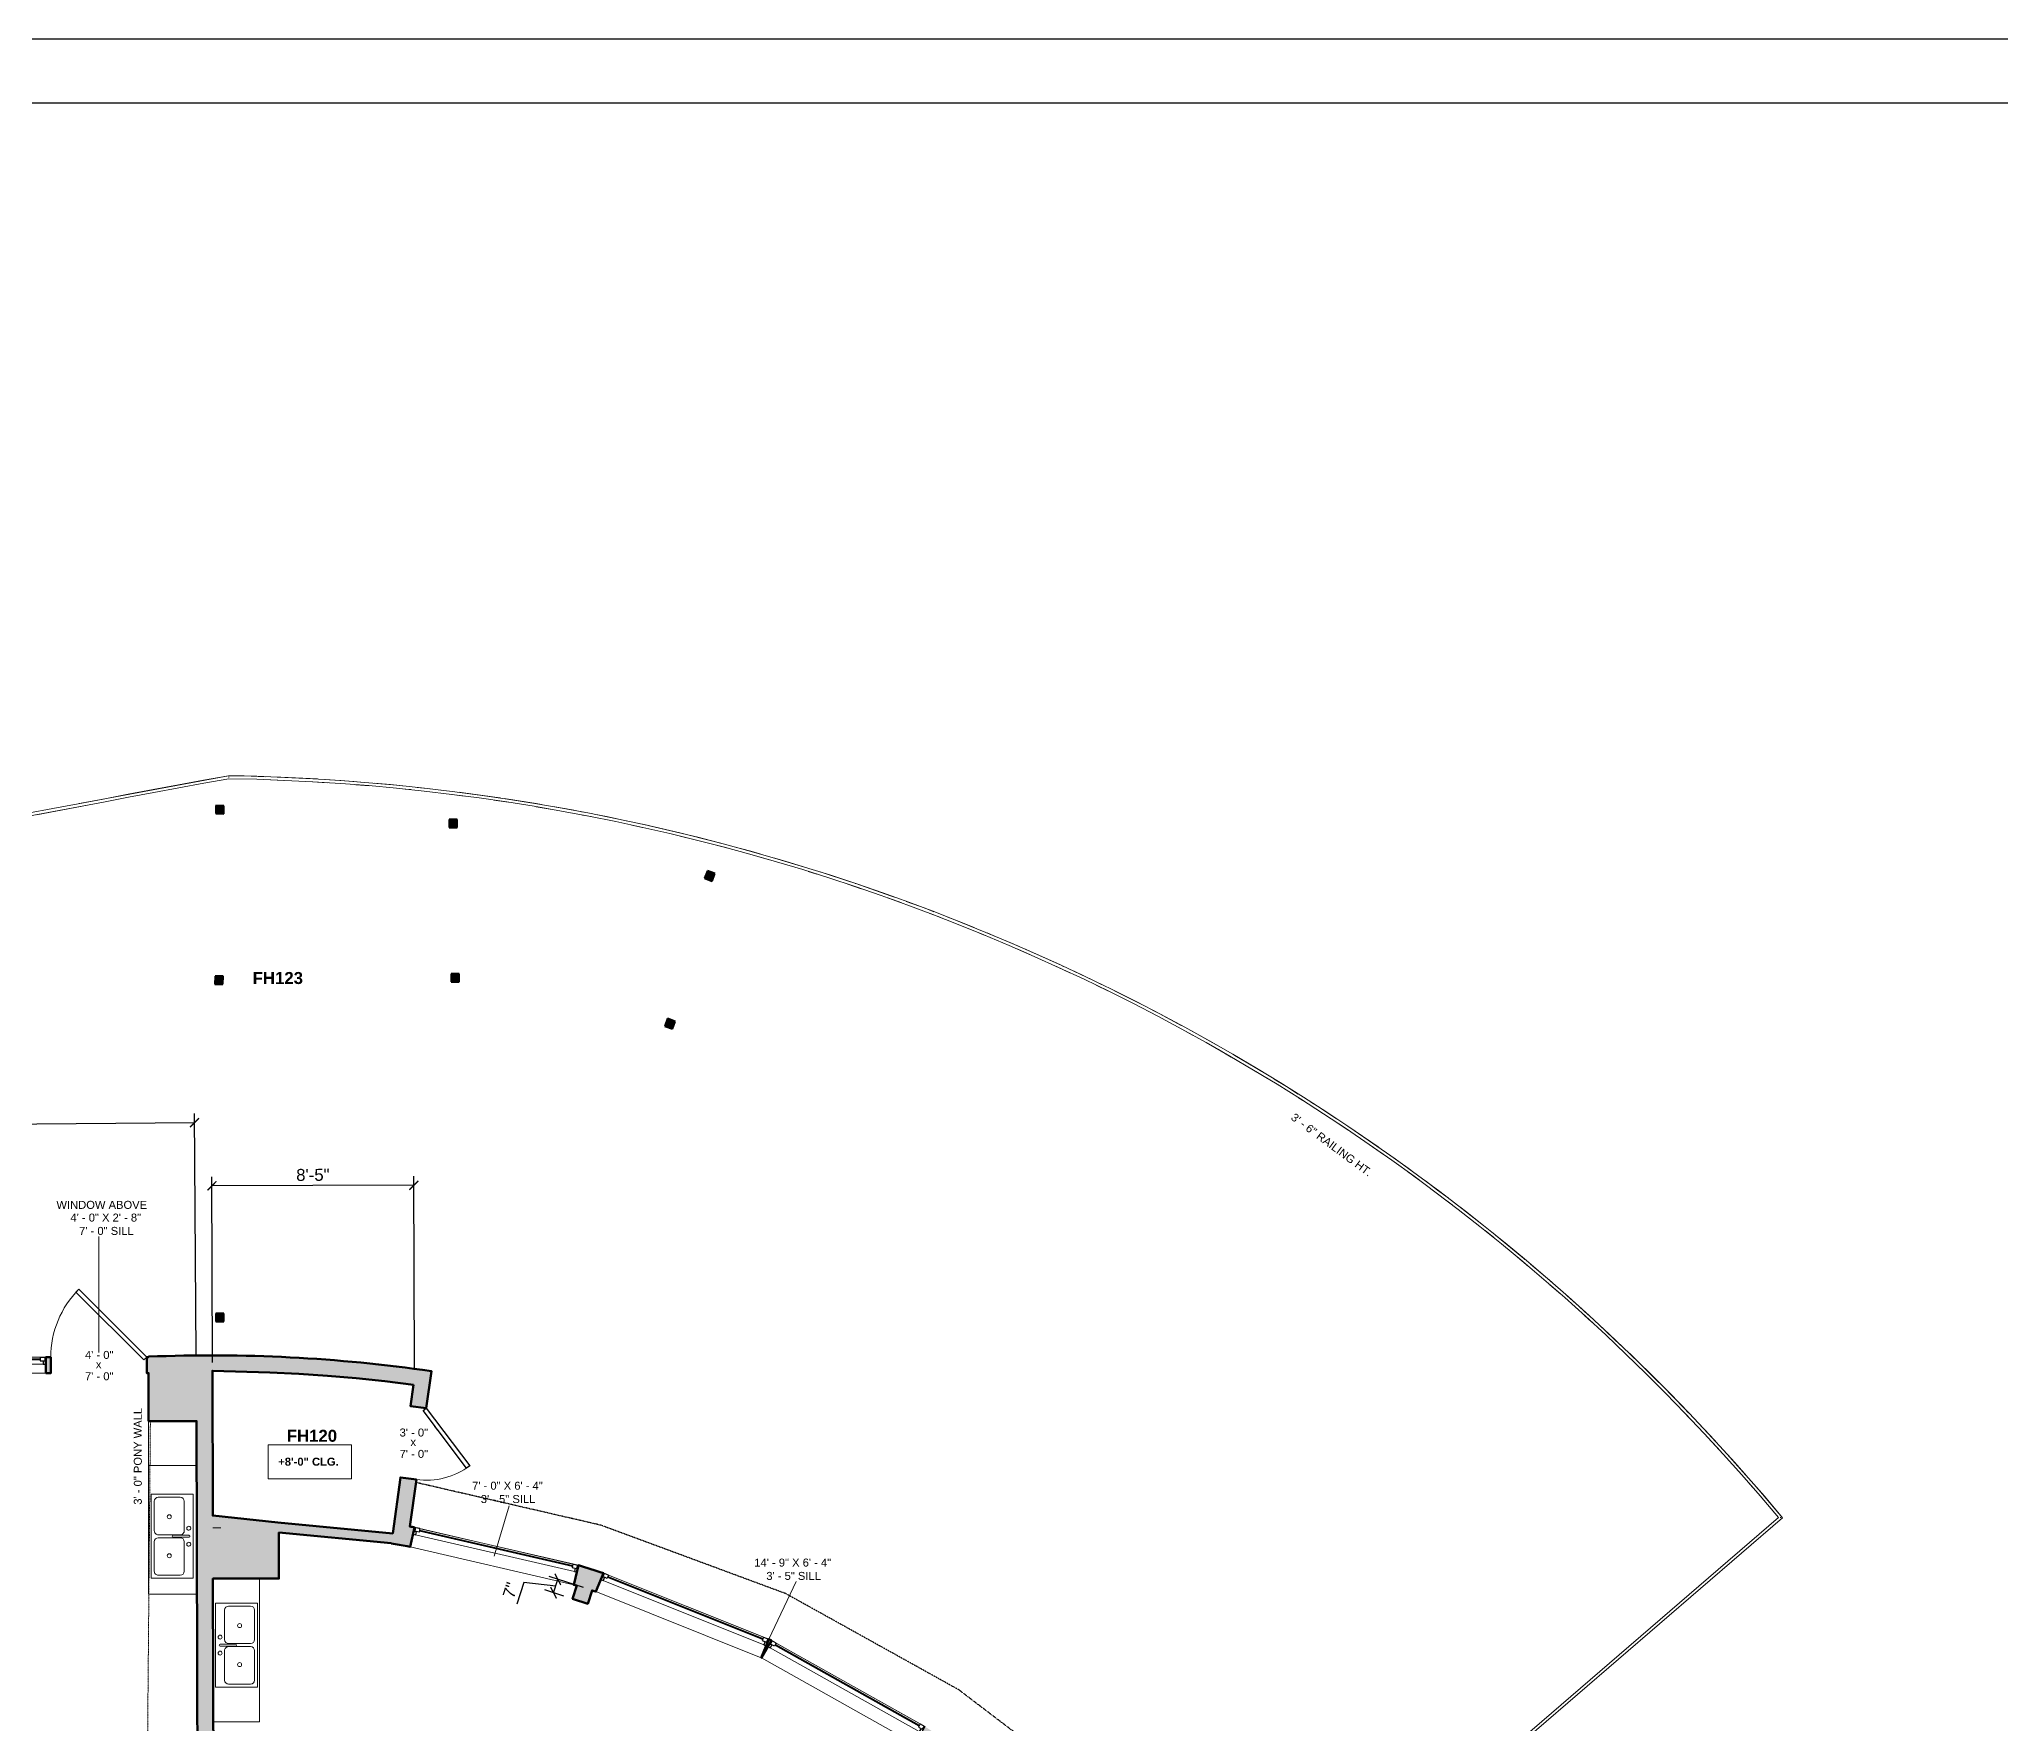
# Model space of a CAD drawing. Header units: inches. Extents: x -2078 to 106214, y -964 to 6385.
# Drawn here: x 80421 to 81402, y 4390 to 5233 of the extents above; entities that cross this region are included whole.
import ezdxf

# ---------------------------------------------------------------- set-up
doc = ezdxf.new("R2010")
doc.units = ezdxf.units.IN
doc.header["$MEASUREMENT"] = 0
doc.linetypes.add('HIDDEN2', pattern=[0.1875, 0.125, -0.0625])
for name, color, linetype, lineweight in [('A-ANNO', 2, 'Continuous', 5), ('A-ANNO-DIMS', 1, 'Continuous', 9), ('A-COLS', 3, 'Continuous', 9), ('A-DETAIL-3', 40, 'Continuous', 15), ('A-DOOR', 1, 'Continuous', 18), ('A-FIXT', 150, 'Continuous', 9), ('A-GLAZ', 2, 'Continuous', 30), ('A-HIDDEN', 2, 'HIDDEN2', 18), ('A-RAILING', 4, 'Continuous', 9), ('A-WALL', 3, 'Continuous', 40), ('A-WINDOWS', 2, 'Continuous', 18)]:
    doc.layers.add(name, color=color, linetype=linetype, lineweight=lineweight)
doc.layers.add('A-HATCH', color=9, linetype='Continuous')
doc.layers.add('A-TB', color=7, linetype='Continuous')
doc.styles.add('Arial_1', font='arial.ttf', dxfattribs={"height": 0.0625})
doc.styles.add('Arial_2', font='arial.ttf', dxfattribs={"height": 3})
doc.styles.add('Arial_B', font='arialbd.ttf', dxfattribs={"height": 4.5})
doc.styles.add('Arial_B_1', font='arialbd.ttf', dxfattribs={"height": 3})
doc.styles.add('JC', font='arial.ttf', dxfattribs={"height": 0.125})
doc.dimstyles.new('JC-DIMS', dxfattribs={"dimtxt": 0.125, "dimasz": 0.09375, "dimexe": 0.09375, "dimexo": 0.09375, "dimgap": 0.046875, "dimtad": 1, "dimdec": 1, "dimzin": 0, "dimdsep": 46, "dimlunit": 4, "dimtxsty": 'JC', "dimblk": 'ARCHTICK', "dimcen": 0.09, "dimclrd": 1, "dimclre": 1, "dimclrt": 256, "dimadec": 0, "dimazin": 0, "dimtfac": 1, "dimtdec": 1, "dimtofl": 0, "dimtmove": 1, "dimatfit": 3, "dimfxl": 1, "dimtolj": 1, "dimtzin": 0, "dimarcsym": 0})

# ---------------------------------------------------------------- blocks, each defined once
blk = doc.blocks.new('JC_SINGLE DOOR-NO TRIM - SINGLE DOOR-1591859-1ST FLOOR EXISTING MAIN FLOOR PLAN _FELDMAN HALL_')
at = {"layer": 'A-DOOR', "lineweight": 30}
for p, q in [((-9.94, 37.94), (-11.36, 36.53)), ((-11.36, 36.53), (22.59, 2.59)), ((24, 4), (-9.94, 37.94)), ((22.59, 2.59), (24, 4))]:
    blk.add_line(p, q, dxfattribs=at)
at = {"layer": 'A-DOOR', "lineweight": 9}
blk.add_arc((24, 4), 48, 135, 180, dxfattribs=at)
blk = doc.blocks.new('JC_FIXED WINDOW - MUNTIN - FIXED WINDOW-1507111-1ST FLOOR EXISTING MAIN FLOOR PLAN _FELDMAN HALL_')
at = {"layer": 'A-GLAZ'}
for p, q in [((-101, 4), (-101, -4)), ((-98.25, 4), (-101, 4)), ((-101, 0.5), (-99.75, 0.5)), ((-100.5, 4), (-100.5, 2.25)), ((-100.5, 2.25), (-99.75, 2.25)), ((-98.25, 2.25), (-99.75, 2.25)), ((-99.75, 2.25), (-99.75, 0.5)), ((-98.25, 4), (-98.25, 2.25)), ((98.25, 4), (101, 4)), ((98.25, 4), (98.25, 2.25)), ((98.25, 2.25), (100.5, 2.25)), ((99.75, 2.25), (99.75, 0.5)), ((99.75, 0.5), (101, 0.5)), ((100.5, 4), (100.5, 2.25)), ((101, 4), (101, -4))]:
    blk.add_line(p, q, dxfattribs=at)
at = {"layer": 'A-GLAZ', "lineweight": 9}
for p, q in [((99.75, 0.5), (-99.75, 0.5)), ((98.25, 4), (-98.25, 4))]:
    blk.add_line(p, q, dxfattribs=at)
at = {"layer": 'A-GLAZ', "lineweight": 40}
blk.add_line((-98.25, 3.125), (98.25, 3.125), dxfattribs=at)
at = {"layer": 'A-WINDOWS'}
for p, q in [((101, 4), (-101, 4)), ((-101, -4), (101, -4))]:
    blk.add_line(p, q, dxfattribs=at)
blk = doc.blocks.new('JC_SINGLE DOOR-NO TRIM - SINGLE DOOR-1508627-1ST FLOOR EXISTING MAIN FLOOR PLAN _FELDMAN HALL_')
at = {"layer": 'A-DOOR', "lineweight": 30}
for p, q in [((-8.87, -28.04), (16.59, -2.59)), ((18, -4), (-7.46, -29.46)), ((16.59, -2.59), (18, -4)), ((-7.46, -29.46), (-8.87, -28.04))]:
    blk.add_line(p, q, dxfattribs=at)
at = {"layer": 'A-DOOR', "lineweight": 9}
blk.add_arc((18, -4), 36, 180, 225, dxfattribs=at)
blk = doc.blocks.new('JC_FIXED WINDOW - MUNTIN - FIXED WINDOW-1508692-1ST FLOOR EXISTING MAIN FLOOR PLAN _FELDMAN HALL_')
at = {"layer": 'A-GLAZ'}
for p, q in [((-42, 5), (-42, -5)), ((-39.25, 5), (-42, 5)), ((-42, 1.5), (-40.75, 1.5)), ((-41.5, 5), (-41.5, 3.25)), ((-41.5, 3.25), (-40.75, 3.25)), ((-39.25, 3.25), (-40.75, 3.25)), ((-40.75, 3.25), (-40.75, 1.5)), ((-39.25, 5), (-39.25, 3.25)), ((39.25, 5), (42, 5)), ((39.25, 5), (39.25, 3.25)), ((39.25, 3.25), (41.5, 3.25)), ((40.75, 3.25), (40.75, 1.5)), ((40.75, 1.5), (42, 1.5)), ((41.5, 5), (41.5, 3.25)), ((42, 5), (42, -5))]:
    blk.add_line(p, q, dxfattribs=at)
at = {"layer": 'A-GLAZ', "lineweight": 9}
for p, q in [((40.75, 1.5), (-40.75, 1.5)), ((39.25, 5), (-39.25, 5))]:
    blk.add_line(p, q, dxfattribs=at)
at = {"layer": 'A-GLAZ', "lineweight": 40}
blk.add_line((-39.25, 4.125), (39.25, 4.125), dxfattribs=at)
at = {"layer": 'A-WINDOWS'}
for p, q in [((42, 5), (-42, 5)), ((-42, -5), (42, -5))]:
    blk.add_line(p, q, dxfattribs=at)
blk = doc.blocks.new('JC_FIXED WINDOW - MUNTIN - FIXED WINDOW-1509629-1ST FLOOR EXISTING MAIN FLOOR PLAN _FELDMAN HALL_')
at = {"layer": 'A-GLAZ'}
for p, q in [((-44.5, 5), (-44.5, -5)), ((-41.75, 5), (-44.5, 5)), ((-44.5, 1.5), (-43.25, 1.5)), ((-44, 5), (-44, 3.25)), ((-44, 3.25), (-43.25, 3.25)), ((-41.75, 3.25), (-43.25, 3.25)), ((-43.25, 3.25), (-43.25, 1.5)), ((-41.75, 5), (-41.75, 3.25)), ((41.75, 5), (44.5, 5)), ((41.75, 5), (41.75, 3.25)), ((41.75, 3.25), (44, 3.25)), ((43.25, 3.25), (43.25, 1.5)), ((43.25, 1.5), (44.5, 1.5)), ((44, 5), (44, 3.25)), ((44.5, 5), (44.5, -5))]:
    blk.add_line(p, q, dxfattribs=at)
at = {"layer": 'A-GLAZ', "lineweight": 9}
for p, q in [((43.25, 1.5), (-43.25, 1.5)), ((41.75, 5), (-41.75, 5))]:
    blk.add_line(p, q, dxfattribs=at)
at = {"layer": 'A-GLAZ', "lineweight": 40}
blk.add_line((-41.75, 4.125), (41.75, 4.125), dxfattribs=at)
at = {"layer": 'A-WINDOWS'}
for p, q in [((44.5, 5), (-44.5, 5)), ((-44.5, -5), (44.5, -5))]:
    blk.add_line(p, q, dxfattribs=at)
blk = doc.blocks.new('JC_FIXED WINDOW - MUNTIN - FIXED WINDOW-1509754-1ST FLOOR EXISTING MAIN FLOOR PLAN _FELDMAN HALL_')
at = {"layer": 'A-GLAZ'}
for p, q in [((-44, 5), (-44, -5)), ((-41.25, 5), (-44, 5)), ((-44, 1.5), (-42.75, 1.5)), ((-43.5, 5), (-43.5, 3.25)), ((-43.5, 3.25), (-42.75, 3.25)), ((-41.25, 3.25), (-42.75, 3.25)), ((-42.75, 3.25), (-42.75, 1.5)), ((-41.25, 5), (-41.25, 3.25)), ((41.25, 5), (44, 5)), ((41.25, 5), (41.25, 3.25)), ((41.25, 3.25), (43.5, 3.25)), ((42.75, 3.25), (42.75, 1.5)), ((42.75, 1.5), (44, 1.5)), ((43.5, 5), (43.5, 3.25)), ((44, 5), (44, -5))]:
    blk.add_line(p, q, dxfattribs=at)
at = {"layer": 'A-GLAZ', "lineweight": 9}
for p, q in [((42.75, 1.5), (-42.75, 1.5)), ((41.25, 5), (-41.25, 5))]:
    blk.add_line(p, q, dxfattribs=at)
at = {"layer": 'A-GLAZ', "lineweight": 40}
blk.add_line((-41.25, 4.125), (41.25, 4.125), dxfattribs=at)
at = {"layer": 'A-WINDOWS'}
for p, q in [((44, 5), (-44, 5)), ((-44, -5), (44, -5))]:
    blk.add_line(p, q, dxfattribs=at)
blk = doc.blocks.new('JC_DOUBLE SINK - DOUBLE SINK-1366867-1ST FLOOR EXISTING MAIN FLOOR PLAN _FELDMAN HALL_')
at = {"layer": 'A-FIXT'}
for p, q in [((21.62, 10.59), (-20.38, 10.59)), ((-20.38, 10.59), (-20.38, -10.41)), ((21.62, -10.41), (21.62, 10.59)), ((-18.88, 4.09), (-18.88, -6.91)), ((-2.13, 6.09), (-16.88, 6.09)), ((-0.13, 4.09), (-0.13, -6.91)), ((0.12, 8.34), (0.12, 0.59)), ((1.12, 8.34), (1.12, 0.59)), ((1.37, 4.09), (1.37, -6.91)), ((18.12, 6.09), (3.37, 6.09)), ((20.12, -6.91), (20.12, 4.09)), ((-16.88, -8.91), (-2.13, -8.91)), ((3.37, -8.91), (18.12, -8.91)), ((-20.38, -10.41), (21.62, -10.41))]:
    blk.add_line(p, q, dxfattribs=at)
for centre, radius, start, end in [((-16.88, 4.09), 2, 90, 180), ((-3.38, 8.34), 1, 360, 180), ((-3.38, 8.34), 1, 180, 360), ((-2.13, 4.09), 2, 360, 90), ((0.62, 8.34), 0.5, 360, 180), ((0.62, 0.59), 0.5, 180, 360), ((3.37, 4.09), 2, 90, 180), ((4.62, 8.34), 1, 360, 180), ((4.62, 8.34), 1, 180, 0), ((18.12, 4.09), 2, 0, 90), ((-16.88, -6.91), 2, 180, 270), ((-9.13, -1.41), 1, 0, 180), ((-9.13, -1.41), 1, 180, 360), ((-2.13, -6.91), 2, 270, 0), ((3.37, -6.91), 2, 180, 270), ((10.37, -1.41), 1, 0, 180), ((10.37, -1.41), 1, 180, 360), ((18.12, -6.91), 2, 270, 0)]:
    blk.add_arc(centre, radius, start, end, dxfattribs=at)
blk = doc.blocks.new('Top Rail Type - Top Rail_Internal_-1580801-1ST FLOOR EXISTING MAIN FLOOR PLAN _FELDMAN HALL_')
at = {"layer": 'A-RAILING'}
for p, q in [((-2.14, 588.32), (4.4, 588.04)), ((18.86, 587.33), (26.23, 586.89)), ((40.44, 585.88), (47.27, 585.34)), ((65.2, 583.67), (68.01, 583.4)), ((88.65, 581.01), (94.7, 580.21)), ((-119.13, 570.82), (-90.19, 576.32)), ((109.42, 578.18), (116.69, 577.09)), ((130.61, 574.86), (137.59, 573.68)), ((153.8, 570.71), (158.11, 569.91)), ((-194.8, 556.19), (-166.15, 561.77)), ((178.45, 565.72), (183.79, 564.52)), ((198.84, 561.08), (205.89, 559.37)), ((219.52, 555.93), (226.52, 554.1)), ((241.5, 549.97), (246.67, 548.52)), ((-269.78, 541.29), (-243.15, 546.61)), ((266.56, 542.56), (270.89, 541.18)), ((286.42, 536.15), (293.15, 533.87)), ((-344.37, 526.07), (-333.06, 528.38)), ((306.45, 529.24), (313.36, 526.76)), ((327.35, 521.55), (332.98, 519.41)), ((-440.6, 505.79), (-418.8, 510.46)), ((352.28, 511.72), (355.13, 510.52)), ((371.47, 503.6), (377.77, 500.81)), ((-520.91, 488.38), (-493.36, 494.42)), ((390.73, 494.98), (397.44, 491.88)), ((410.55, 485.63), (416.39, 482.8)), ((-597.13, 471.44), (-568.27, 477.91)), ((453.32, 463.66), (459.09, 460.48)), ((-671.63, 454.47), (-644.03, 460.8)), ((471.69, 453.42), (478.1, 449.73)), ((-746.44, 437.03), (-721.27, 442.92)), ((490.38, 442.48), (496.23, 438.97)), ((511.76, 429.34), (513.93, 427.99)), ((531.34, 416.66), (536.46, 413.21)), ((548.68, 404.86), (554.71, 400.64)), ((566.18, 392.43), (571.89, 388.29)), ((585.2, 378.31), (588.57, 375.77)), ((604.92, 362.95), (609.24, 359.44)), ((621.11, 349.71), (626.67, 345.02)), ((637.33, 335.88), (642.77, 331.13)), ((654.42, 320.69), (658.32, 317.16)), ((-828.28, 298.81), (-828.18, 298.8)), ((673.47, 302.96), (676.84, 299.69)), ((688.4, 288.36), (693.42, 283.31)), ((703.26, 273.24), (708.33, 267.95)), ((718.57, 257), (722.62, 252.63)), ((736.47, 237.15), (738.64, 234.62)), ((476.24, -18.78), (476.3, -18.85))]:
    blk.add_line(p, q, dxfattribs=at)
at = {"layer": 'A-RAILING', "flags": 128}
for points in [[(-23.06, 590.39), (-91.35, 577.66), (-97.72, 576.44)], [(-4.79, 589.89), (-15.34, 590.23), (-23.06, 590.39)], [(21.93, 588.68), (21.3, 588.73), (2.99, 589.64), (1.13, 589.7)], [(42.78, 587.21), (39.59, 587.49), (25.35, 588.45)], [(63.88, 585.3), (57.86, 585.92), (49.69, 586.62)], [(85.85, 582.84), (76.1, 584.03), (71.2, 584.54)], [(112.75, 579.24), (112.46, 579.28), (94.3, 581.82), (92.1, 582.08)], [(133.36, 575.93), (130.57, 576.42), (114.65, 578.94)], [(-123.4, 571.53), (-159.59, 564.61), (-173.52, 561.88)], [(154.15, 572.17), (148.63, 573.24), (140, 574.76)], [(175.6, 567.84), (166.63, 569.75), (161.39, 570.76)], [(222.59, 556.7), (220.21, 557.34), (202.43, 561.79), (184.56, 565.93), (182.04, 566.47)], [(-201.23, 556.44), (-227.77, 551.24), (-248.5, 547.07)], [(242.92, 551.13), (237.92, 552.57), (228.87, 555.01)], [(263.73, 544.97), (255.53, 547.49), (250.01, 549.09)], [(-277.47, 541.25), (-295.88, 537.55), (-325.24, 531.51)], [(287.75, 537.29), (273.06, 542.1), (270.25, 542.97)], [(309.78, 529.67), (307.81, 530.39), (290.49, 536.4), (290.11, 536.52)], [(-352.69, 525.86), (-363.93, 523.54), (-406.29, 514.62)], [(329.49, 522.34), (325.02, 524.07), (315.59, 527.53)], [(349.55, 514.42), (342.12, 517.45), (336.35, 519.69)], [(-427.4, 510.17), (-431.91, 509.22), (-499.82, 494.58), (-501.81, 494.14)], [(371.78, 505.09), (359.1, 510.53), (356.03, 511.78)], [(394.25, 495.04), (392.67, 495.78), (375.95, 503.3), (375.26, 503.6)], [(-513.45, 491.57), (-567.67, 479.61), (-576.24, 477.68)], [(413.2, 486.02), (409.25, 487.96), (399.48, 492.57)], [(432.38, 476.41), (425.7, 479.85), (419.75, 482.79)], [(-603.14, 471.62), (-635.44, 464.34), (-650.92, 460.77)], [(453.04, 465.51), (442, 471.45), (438.71, 473.14)], [(475.33, 453.08), (474.13, 453.79), (458.14, 462.76), (457.18, 463.28)], [(-679.42, 454.2), (-703.14, 448.74), (-726.19, 443.32)], [(493.38, 442.44), (489.96, 444.53), (479.88, 450.42)], [(-754.74, 436.6), (-770.77, 432.83), (-821.88, 420.58)], [(511.55, 431.23), (505.62, 434.99), (499.55, 438.69)], [(530.73, 418.84), (521.1, 425.18), (517.66, 427.36)], [(552.39, 404.13), (551.55, 404.74), (536.42, 415.09), (535.21, 415.89)], [(569.41, 391.96), (566.49, 394.11), (556.12, 401.48)], [(586.46, 379.24), (581.24, 383.23), (575.13, 387.74)], [(604.16, 365.44), (595.8, 372.08), (592.26, 374.79)], [(624.84, 348.57), (624.31, 349.02), (610.16, 360.67), (608.75, 361.79)], [(640.69, 334.95), (638.26, 337.11), (627.58, 346.23)], [(656.49, 320.83), (651.99, 324.96), (645.91, 330.34)], [(672.7, 305.72), (665.5, 312.57), (661.92, 315.85)], [(692.09, 286.82), (691.85, 287.07), (678.79, 299.94), (677.23, 301.42)], [(706.67, 271.88), (704.69, 273.97), (693.64, 285.25)], [(721.12, 256.45), (717.29, 260.65), (711.33, 266.95)], [(735.77, 240.15), (729.65, 247.11), (726.1, 251)], [(753.64, 219.38), (741.77, 233.35), (740.1, 235.24)]]:
    blk.add_lwpolyline(points, dxfattribs=at)
at = {"layer": 'A-RAILING'}
for points in [[(-22.98, 589.5), (-22.99, 589.59), (-23, 589.68), (-23, 589.76)], [(-821.05, 419.88), (-821.07, 419.9), (-821.11, 419.93), (-821.16, 419.98), (-821.22, 420.03), (-821.26, 420.06), (-821.27, 420.07)], [(752.43, 219.48), (752.46, 219.48), (752.51, 219.47), (752.59, 219.47), (752.67, 219.46), (752.72, 219.45), (752.75, 219.45)]]:
    blk.add_open_spline(points, degree=3, dxfattribs=at)
blk = doc.blocks.new('Top Rail Type - Top Rail_Internal_-V7-1ST FLOOR EXISTING MAIN FLOOR PLAN _FELDMAN HALL_')
at = {"layer": 'A-RAILING'}
for p, q in [((-828.93, 298.84), (-821.88, 420.58)), ((-827.43, 298.8), (-820.45, 419.38)), ((-828.93, 298.84), (-828.18, 298.8)), ((751.54, 219.55), (475.76, -18.2)), ((753.64, 219.38), (476.73, -19.34)), ((476.73, -19.34), (476.24, -18.78))]:
    blk.add_line(p, q, dxfattribs=at)
for centre, radius, start, end in [((2660.11, -13995.75), 14830.87, 100.423217, 103.578644), ((2660.11, -13995.75), 14829.37, 100.423792, 103.574347), ((-39.48, -442.49), 1033.01, 39.8457, 89.0891), ((-39.48, -442.49), 1031.51, 39.92769, 89.08084)]:
    blk.add_arc(centre, radius, start, end, dxfattribs=at)
blk = doc.blocks.new('JC_COLUMN SQUARE - COLUMN - SQUARE-1581389-1ST FLOOR EXISTING MAIN FLOOR PLAN _FELDMAN HALL_')
at = {"layer": 'A-HATCH'}
blk.add_hatch(color=256, dxfattribs=at).paths.add_polyline_path([(-2, -2), (2, -2), (2, 2), (-2, 2)])
at = {"layer": 'A-COLS', "lineweight": 40}
for p, q in [((2, 2), (-2, 2)), ((-2, 2), (-2, -2)), ((2, -2), (2, 2)), ((-2, -2), (2, -2))]:
    blk.add_line(p, q, dxfattribs=at)
blk = doc.blocks.new('_ArchTick')
at = {"color": 0, "linetype": 'ByBlock', "const_width": 0.15}
blk.add_lwpolyline([(-0.5, -0.5), (0.5, 0.5)], dxfattribs=at)
blk = doc.blocks.new('*D2950')
at = {"layer": 'A-ANNO-DIMS', "color": 1, "lineweight": -2, "transparency": 16777216}
for p, q in [((80219.78, 4569.94), (80218.86, 4693.42)), ((80218.9, 4688.92), (80498.88, 4690.98)), ((80499.73, 4575.1), (80498.85, 4695.48))]:
    blk.add_line(p, q, dxfattribs=at)
at = {"layer": 'Defpoints', "color": 0, "transparency": 16777216}
for p in [(80498.88, 4690.98), (80499.77, 4570.6), (80219.81, 4565.44)]:
    blk.add_point(p, dxfattribs=at)
at = {"layer": 'A-ANNO-DIMS', "color": 1, "lineweight": -2, "transparency": 16777216, "xscale": 4.5, "yscale": 4.5, "zscale": 4.5}
for p, rotation in [((80218.9, 4688.92), 180.4225992336862), ((80498.88, 4690.98), 0.4225992336862261)]:
    blk.add_blockref('_ArchTick', p, dxfattribs=dict(at, rotation=rotation))
at = {"layer": 'A-ANNO-DIMS', "color": 2, "transparency": 16777216, "insert": (80358.85, 4695.26), "char_height": 6, "width": 0.4874, "attachment_point": 5, "rotation": 0.4226, "style": 'JC'}
blk.add_mtext('\\A1;23\'-4"', dxfattribs=at)
blk = doc.blocks.new('*D2984')
at = {"layer": 'A-ANNO-DIMS', "color": 1, "lineweight": -2, "transparency": 16777216}
for p, q in [((80507.77, 4571.12), (80507.51, 4663.87)), ((80608.52, 4659.65), (80507.52, 4659.37)), ((80608.77, 4568.4), (80608.5, 4664.15))]:
    blk.add_line(p, q, dxfattribs=at)
at = {"layer": 'Defpoints', "color": 0, "transparency": 16777216}
for p in [(80507.52, 4659.37), (80507.78, 4566.62), (80608.78, 4563.9)]:
    blk.add_point(p, dxfattribs=at)
at = {"layer": 'A-ANNO-DIMS', "color": 1, "lineweight": -2, "transparency": 16777216, "xscale": 4.5, "yscale": 4.5, "zscale": 4.5}
for p, rotation in [((80507.52, 4659.37), 180.158145797829), ((80608.52, 4659.65), 0.1581457978290057)]:
    blk.add_blockref('_ArchTick', p, dxfattribs=dict(at, rotation=rotation))
at = {"layer": 'A-ANNO-DIMS', "color": 2, "transparency": 16777216, "insert": (80558.01, 4664.83), "char_height": 6, "width": 0.4008, "attachment_point": 5, "rotation": 0.15815, "style": 'JC'}
blk.add_mtext('\\A1;8\'-5"', dxfattribs=at)
blk = doc.blocks.new('*D2992')
at = {"layer": 'A-ANNO-DIMS', "color": 1, "lineweight": -2, "transparency": 16777216}
for p, q in [((80663.44, 4460.99), (80659.96, 4450.19)), ((80679.36, 4459.29), (80663.44, 4460.99)), ((80693.27, 4458.48), (80676.15, 4464)), ((80678.29, 4455.95), (80680.44, 4462.62)), ((80683.51, 4454.27), (80674.01, 4457.33))]:
    blk.add_line(p, q, dxfattribs=at)
at = {"layer": 'Defpoints', "color": 0, "transparency": 16777216}
for p in [(80680.44, 4462.62), (80687.79, 4452.89), (80697.55, 4457.1)]:
    blk.add_point(p, dxfattribs=at)
at = {"layer": 'A-ANNO-DIMS', "color": 1, "lineweight": -2, "transparency": 16777216, "xscale": 4.5, "yscale": 4.5, "zscale": 4.5}
for p, rotation in [((80680.44, 4462.62), 72.14545905123194), ((80678.29, 4455.95), 252.1454590512319)]:
    blk.add_blockref('_ArchTick', p, dxfattribs=dict(at, rotation=rotation))
at = {"layer": 'A-ANNO-DIMS', "color": 2, "transparency": 16777216, "insert": (80656.71, 4457.2), "char_height": 6, "width": 0.4008, "attachment_point": 5, "rotation": 72.14546, "style": 'JC'}
blk.add_mtext('\\A1;7"', dxfattribs=at)
blk = doc.blocks.new('JC- existing door Tag_quad - JC- existing door Tag_quad-839775-1ST FLOOR EXISTING MAIN FLOOR PLAN _FELDMAN HALL_')
at = {"layer": 'A-ANNO', "insert": (-0.023, 0.038), "char_height": 0.0625, "width": 0.0505, "attachment_point": 1, "style": 'Arial_1', "bg_fill": 3, "box_fill_scale": 1.25, "bg_fill_color": 256, "bg_fill_true_color": 13158600, "bg_fill_transparency": 0}
blk.add_mtext('x', dxfattribs=at)
blk = doc.blocks.new('JC_TB_48x36 - JC_TB_3624-1264225-Floor Plans')
at = {"layer": 'A-TB'}
for p, q in [((47.997, 24.012), (-0.003, 24.012)), ((47.497, 23.512), (0.747, 23.512))]:
    blk.add_line(p, q, dxfattribs=at)

msp = doc.modelspace()

# ---------------------------------------------------------------- linework, layer by layer
at = {"layer": 'A-ANNO'}
msp.add_line((80648.652, 4474.264), (80656.113, 4499.45), dxfattribs=at)
at = {"layer": 'A-ANNO', "flags": 128}
msp.add_lwpolyline([(80535.581, 4529.913), (80577.317, 4529.913), (80577.317, 4512.845), (80535.581, 4512.845)], close=True, dxfattribs=at)
at = {"layer": 'A-DETAIL-3', "lineweight": 9}
msp.add_line((80785.845, 4432.734), (80799.629, 4461.613), dxfattribs=at)
msp.add_arc((80493.961, 3818.388), 670.219, 88.45958, 88.800224, dxfattribs=at)
at = {"layer": 'A-HIDDEN'}
msp.add_line((80474.694, 4302.949), (80476.783, 4541.736), dxfattribs=at)
at = {"layer": 'A-HIDDEN', "lineweight": 30}
for p, q in [((80701.772, 4489.752), (80609.518, 4511.051)), ((80794.296, 4455.525), (80701.772, 4489.752)), ((80880.873, 4407.387), (80794.296, 4455.525)), ((80959.531, 4347.491), (80880.873, 4407.387))]:
    msp.add_line(p, q, dxfattribs=at)
at = {"layer": 'A-WALL', "lineweight": 60, "flags": 128}
msp.add_lwpolyline([(80688.196, 4459.979), (80688.44, 4459.912), (80689.182, 4459.71), (80689.924, 4459.507), (80687.793, 4452.894), (80695.408, 4450.441), (80697.554, 4457.104), (80698.521, 4456.792), (80699.488, 4456.478), (80703.209, 4465.783, 0.0093863), (80690.698, 4469.662), (80688.44, 4459.912)], format="xyb", dxfattribs=at)
msp.add_lwpolyline([(80697.554, 4457.104), (80697.554, 4457.104)], close=True, dxfattribs=at)

# ---------------------------------------------------------------- block references
at = {"layer": 'A-FIXT'}
for p, rotation in [((80487.651, 4484.792), 269.9999999999997), ((80519.966, 4429.123), 89.99999999999974)]:
    msp.add_blockref('JC_DOUBLE SINK - DOUBLE SINK-1366867-1ST FLOOR EXISTING MAIN FLOOR PLAN _FELDMAN HALL_', p, dxfattribs=dict(at, rotation=rotation))
at = {"layer": 'A-HATCH'}
for p, rotation in [((80511.555, 4847.472), 359.4744532308474), ((80628.151, 4840.569), 359.4744532308474), ((80756.384, 4814.347), 339.9999999999994), ((80629.151, 4763.319), 359.4744532308474), ((80511.081, 4762.224), 359.4744532308474), ((80736.493, 4740.414), 339.9999999999994)]:
    msp.add_blockref('JC_COLUMN SQUARE - COLUMN - SQUARE-1581389-1ST FLOOR EXISTING MAIN FLOOR PLAN _FELDMAN HALL_', p, dxfattribs=dict(at, rotation=rotation))
msp.add_blockref('JC_COLUMN SQUARE - COLUMN - SQUARE-1581389-1ST FLOOR EXISTING MAIN FLOOR PLAN _FELDMAN HALL_', (80511.45, 4593.542), dxfattribs=at)
at = {"layer": 'A-WINDOWS'}
for name, p, rotation in [('JC_FIXED WINDOW - MUNTIN - FIXED WINDOW-1507111-1ST FLOOR EXISTING MAIN FLOOR PLAN _FELDMAN HALL_', (80323.494, 4569.561), 0.06543164996199825), ('JC_FIXED WINDOW - MUNTIN - FIXED WINDOW-1508692-1ST FLOOR EXISTING MAIN FLOOR PLAN _FELDMAN HALL_', (80648.652, 4474.264), 346.964766878212), ('JC_FIXED WINDOW - MUNTIN - FIXED WINDOW-1509629-1ST FLOOR EXISTING MAIN FLOOR PLAN _FELDMAN HALL_', (80742.663, 4444.596), 338.2020912133827), ('JC_FIXED WINDOW - MUNTIN - FIXED WINDOW-1509754-1ST FLOOR EXISTING MAIN FLOOR PLAN _FELDMAN HALL_', (80823.104, 4406.167), 330.6863412410737)]:
    msp.add_blockref(name, p, dxfattribs=dict(at, rotation=rotation))

# ---------------------------------------------------------------- texts
at = {"layer": 'A-ANNO', "attachment_point": 1}
for s, insert, char_height, width, style in [('FH123', (80527.921, 4766.296), 6, 95.95, 'Arial_B'), ('WINDOW ABOVE', (80429.826, 4651.871), 4, 52.318, 'Arial_2'), ('4\' - 0" X 2\' - 8"', (80436.83, 4645.513), 4, 52.318, 'Arial_2'), ('7\' - 0" SILL', (80441.163, 4638.846), 4, 52.318, 'Arial_2'), ('FH120', (80544.95, 4537.396), 6, 60.802, 'Arial_B'), ('+8\'-0" CLG.', (80540.701, 4523.46), 4, 37.976, 'Arial_B_1'), ('7\' - 0" X 6\' - 4"', (80637.606, 4511.446), 4, 44.642, 'Arial_2'), ('3\' - 5" SILL', (80641.939, 4504.779), 4, 34.138, 'Arial_2'), ('14\' - 9" X 6\' - 4"', (80778.645, 4473.016), 4, 44.642, 'Arial_2'), ('3\' - 5" SILL', (80784.645, 4466.35), 4, 44.642, 'Arial_2')]:
    msp.add_mtext(s, dxfattribs=dict(at, insert=insert, char_height=char_height, width=width, style=style))
at = {"layer": 'A-ANNO', "char_height": 4, "attachment_point": 1, "style": 'Arial_2'}
for s, insert, width, rotation in [('3\' - 6" RAILING HT.', (81048.872, 4696.028), 61.004, 323.42997), ('3\' - 0" PONY WALL', (80468.499, 4499.976), 61.408, 90)]:
    msp.add_mtext(s, dxfattribs=dict(at, insert=insert, width=width, rotation=rotation))
at = {"layer": 'A-ANNO', "char_height": 4, "width": 17.978, "attachment_point": 1, "style": 'Arial_2', "bg_fill": 3, "box_fill_scale": 1.25, "bg_fill_color": 256, "bg_fill_true_color": 13158600, "bg_fill_transparency": 0}
for s, insert in [('4\' - 0"', (80444.108, 4576.844)), ('3\' - 0"', (80601.351, 4538.046))]:
    msp.add_mtext(s, dxfattribs=dict(at, insert=insert))

# ---------------------------------------------------------------- dimensions: what is measured, and where the dimension line sits
at = {"layer": 'A-ANNO-DIMS'}
dim = msp.add_linear_dim(base=(80507.523, 4659.374), p1=(80608.781, 4563.898), p2=(80507.779, 4566.621), angle=0.158146, dimstyle='JC-DIMS', override={"dimclrt": 2}, dxfattribs=at)
dim.commit()
dim.dimension.update_dxf_attribs({"geometry": '*D2984', "text_midpoint": (80558.005, 4664.827)})
dim = msp.add_linear_dim(base=(80680.437, 4462.618), p1=(80687.793, 4452.894), p2=(80697.554, 4457.104), angle=72.145459, dimstyle='JC-DIMS', override={"dimclrt": 2}, dxfattribs=at)
dim.commit()
dim.dimension.update_dxf_attribs({"geometry": '*D2992', "text_midpoint": (80662.752, 4458.848), "dimtype": 160})

# ---------------------------------------------------------------- next in the draw order: linework, layer by layer
at = {"layer": 'A-DETAIL-3', "lineweight": 9}
msp.add_line((80450.983, 4576.049), (80450.983, 4634.049), dxfattribs=at)

# ---------------------------------------------------------------- next in the draw order: block references
at = {"layer": 'A-DOOR', "rotation": 0.06543164996199825}
msp.add_blockref('JC_SINGLE DOOR-NO TRIM - SINGLE DOOR-1591859-1ST FLOOR EXISTING MAIN FLOOR PLAN _FELDMAN HALL_', (80450.993, 4569.707), dxfattribs=at)

# ---------------------------------------------------------------- next in the draw order: texts
at = {"layer": 'A-ANNO', "char_height": 4, "width": 17.978, "attachment_point": 1, "style": 'Arial_2', "bg_fill": 3, "box_fill_scale": 1.25, "bg_fill_color": 256, "bg_fill_true_color": 13158600, "bg_fill_transparency": 0}
for insert in [(80444.108, 4566.163), (80601.351, 4527.365)]:
    msp.add_mtext('7\' - 0"', dxfattribs=dict(at, insert=insert))

# ---------------------------------------------------------------- next in the draw order: hatches: boundary and pattern name
at = {"layer": 'A-HATCH'}
h = msp.add_hatch(color=256, dxfattribs=at)
h.dxf.hatch_style = 1
h.paths.add_polyline_path([(79668.779, 4564.814), (79710.79, 4564.862), (79710.78, 4572.862), (79633.779, 4572.774), (79633.779, 4195.785), (79932.037, 4195.785), (79931.978, 4230.953), (79934.33, 4230.953), (79934.33, 4236.953), (79923.968, 4236.939), (79924.021, 4205.785), (79643.779, 4205.785), (79643.779, 4539.814), (79668.779, 4539.814)])
h.paths.add_polyline_path([(79850.78, 4573.022), (79848.78, 4573.019), (79848.789, 4565.019), (79850.79, 4565.022)])
h.paths.add_polyline_path([(79931.779, 4565.114), (79934.107, 4565.117), (79934.098, 4573.117), (79898.78, 4573.076), (79898.79, 4565.076), (79923.779, 4565.105), (79923.779, 4338.953), (79931.779, 4338.953)])
h.paths.add_polyline_path([(80037.08, 4236.953), (80031.33, 4236.953), (80031.33, 4230.953), (80037.08, 4230.953)])
h.paths.add_polyline_path([(80114.83, 4236.953), (80109.08, 4236.953), (80109.08, 4230.953), (80114.83, 4230.953)])
h.paths.add_polyline_path([(80425.279, 4231.761), (80426.703, 4231.761), (80426.703, 4237.761), (80416.279, 4237.761), (80416.279, 4207.535), (80222.448, 4207.535), (80222.231, 4237.012), (80214.231, 4237.012), (80214.231, 4236.953), (80211.83, 4236.953), (80211.83, 4230.953), (80214.275, 4230.953), (80214.522, 4197.535), (80425.279, 4197.535)])
h.paths.add_polyline_path([(80219.808, 4565.443), (80222.498, 4565.446), (80222.489, 4573.446), (80186.395, 4573.405), (80186.404, 4565.405), (80187.246, 4565.406), (80186.191, 4542.407), (80211.978, 4542.407), (80213.479, 4338.95), (80221.479, 4339.009)])
h.paths.add_polyline_path([(80138.395, 4573.35), (80136.098, 4573.347), (80136.107, 4565.347), (80138.404, 4565.35)])
h.paths.add_polyline_path([(80426.989, 4573.68), (80424.489, 4573.677), (80424.498, 4565.677), (80426.998, 4565.68)])
h.paths.add_polyline_path([(80507.778, 4566.891), (80536.556, 4566.055), (80550.932, 4565.368), (80565.292, 4564.41), (80579.631, 4563.184), (80593.945, 4561.688), (80608.229, 4559.924), (80606.751, 4549.288), (80614.675, 4548.188), (80617.254, 4566.751, 0.0457909), (80475.848, 4573.99), (80475.848, 4573.735), (80474.989, 4573.734), (80474.998, 4565.734), (80475.848, 4565.735), (80475.848, 4541.736), (80499.848, 4541.736), (80500.687, 4237.761), (80498.703, 4237.761), (80498.703, 4231.761), (80500.703, 4231.761), (80500.795, 4198.339), (80508.795, 4198.361), (80508.778, 4204.524), (80519.002, 4205.727), (80518.301, 4211.686), (80508.762, 4210.563), (80508.065, 4463.007), (80541.039, 4463.007), (80541.039, 4486.007), (80597.214, 4480.64), (80597.211, 4480.615, -0.0018245), (80605.084, 4479.149), (80606.605, 4478.859), (80608.862, 4488.608, 0.0005516), (80606.462, 4489.066), (80609.721, 4512.53), (80601.798, 4513.631), (80597.903, 4485.597), (80540.442, 4491.087), (80507.978, 4494.494)])
h.paths.add_polyline_path([(80620.82, 4223.756), (80613.642, 4222.911), (80614.344, 4216.952), (80619.838, 4217.598), (80640.259, 4208.146), (80642.779, 4213.591)])
h.paths.add_polyline_path([(80708.119, 4183.348), (80705.599, 4177.903), (80725.598, 4168.646), (80728.649, 4163.892), (80733.699, 4167.133), (80729.704, 4173.358)])
h.paths.add_polyline_path([(80703.209, 4465.783, 0.0093863), (80690.698, 4469.662), (80688.44, 4459.912), (80689.182, 4459.71), (80689.924, 4459.507), (80687.793, 4452.894), (80695.408, 4450.441), (80697.554, 4457.104), (80698.521, 4456.792), (80699.488, 4456.478)])
h.paths.add_polyline_path([(80787.197, 4432.087, 0.0005455), (80785.845, 4432.734), (80782.124, 4423.429), (80782.291, 4423.35)])
h.paths.add_polyline_path([(80874.38, 4382.082, 0.0045647), (80863.929, 4389.003), (80859.022, 4380.266), (80859.729, 4379.805), (80860.435, 4379.344), (80856.603, 4373.486), (80863.297, 4369.107), (80867.104, 4374.926), (80867.672, 4374.545), (80868.239, 4374.163)])
h.paths.add_polyline_path([(80949.486, 4323.371, 0.0019454), (80945.502, 4326.93), (80939.36, 4319.011, -0.0014762), (80942.34, 4316.349)])
h.paths.add_polyline_path([(81007.327, 4249.121), (81007.504, 4248.908), (81015.207, 4255.284), (81010.337, 4261.168, 0.0011011), (81008.359, 4263.455), (81001.212, 4256.433), (81001.714, 4255.854), (81002.214, 4255.275), (80790.213, 4079.086), (80785.554, 4086.344), (80780.505, 4083.103), (80785.562, 4075.224), (80780.902, 4071.354), (80786.013, 4065.2), (80806.602, 4082.297), (80833.902, 4049.316), (80840.064, 4054.417), (80812.756, 4087.408)])
h.paths.add_polyline_path([(81072.594, 4185.953), (81064.891, 4179.577), (81092.309, 4146.452), (80971.033, 4045.124), (80925.009, 4100.475), (80920.396, 4096.639), (80937.019, 4076.647), (80939.326, 4078.565), (80948.916, 4067.031), (80946.609, 4065.113), (80966.429, 4041.277), (80898.156, 3984.234), (80863.019, 4026.685), (80856.856, 4021.583), (80935.285, 3926.831), (80941.447, 3931.932), (80907.721, 3972.679), (80976.019, 4029.743), (81005.749, 3993.989), (81008.056, 3995.907), (81017.646, 3984.373), (81015.339, 3982.455), (81022.053, 3974.381), (81026.666, 3978.217), (80980.624, 4033.59), (81101.873, 4134.897), (81127.39, 4104.069), (81135.094, 4110.446)])
h.paths.add_polyline_path([(81189.878, 4028.576), (81197.582, 4034.952), (81192.48, 4041.115), (81184.777, 4034.739), (80991.171, 3871.86), (80964.402, 3904.2), (80958.239, 3899.099), (80992.831, 3857.308), (80998.994, 3862.409), (80996.272, 3865.697)], flags=17)
h.paths.add_polyline_path([(79746.936, 4053.607), (79583.042, 4107.764), (79599.796, 4098.092), (79583.67, 4100.935), (79579.32, 4088.984), (79679.614, 4055.842), (79679.614, 3874.786), (79857.634, 3874.786), (79858.295, 3484.367), (80170.315, 3484.367), (80169.548, 3590.089), (80424.001, 3590.089), (80424.001, 3590.363), (80821.541, 3591.296), (80913.234, 3668.227), (80977.185, 3590.966), (81025.415, 3631.48), (81084.245, 3560.218), (81383.734, 3810.056), (81360.815, 3837.744), (81353.112, 3831.368), (81354.221, 3830.028), (81332.882, 3811.899), (81348.415, 3793.616), (81175.401, 3649.285), (81050.801, 3799.819), (81044.638, 3794.718), (81103.367, 3723.765), (81096.892, 3718.325), (81100.751, 3713.731), (81107.193, 3719.143), (81169.258, 3644.16), (81094.004, 3581.383), (81032.249, 3656.189), (81073.185, 3690.576), (81069.326, 3695.17), (81028.429, 3660.816), (81011.529, 3681.288), (81003.522, 3674.678), (81003.325, 3674.912), (81000.119, 3672.218), (81027.133, 3640.059), (81025.889, 3639.014), (80998.875, 3671.173), (80995.668, 3668.48), (80995.81, 3668.312), (80995.334, 3667.919), (81019.049, 3639.192), (80978.465, 3605.102), (80926.812, 3667.507), (80967.662, 3701.821), (80968.011, 3701.405), (80975.668, 3707.837), (80975.319, 3708.253), (80986.86, 3717.948), (80973.353, 3734.028), (80908.848, 3679.843), (80888.385, 3704.566), (80872.208, 3691.176), (80893.855, 3665.022), (80817.892, 3601.288), (80543.969, 3600.644), (80543.969, 3626.291), (80527.126, 3626.291), (80530.288, 3629.453), (80449.918, 3719.022), (80446.762, 3715.866), (80446.762, 3732.866), (80423.699, 3732.866), (80423.07, 4029.761), (80450.095, 4029.761), (80450.095, 4034.761), (80411.07, 4034.761), (80411.07, 4038.261), (80406.07, 4038.261), (80406.07, 4029.761), (80413.07, 4029.761), (80413.735, 3715.835), (80411.785, 3715.826), (80411.812, 3709.826), (80413.748, 3709.835), (80413.98, 3600.089), (80335.98, 3600.089), (80335.98, 3709.475), (80340.063, 3709.494), (80340.035, 3715.494), (80296.036, 3715.29), (80296.064, 3709.29), (80330.98, 3709.452), (80330.98, 3600.089), (80252.98, 3600.089), (80252.98, 3628.839), (80247.98, 3628.839), (80247.98, 3600.089), (80169.475, 3600.089), (80169.306, 3623.388), (80162.306, 3623.338), (80162.531, 3592.367), (80154.133, 3592.367, -0.0313422), (80154.321, 3589.367, -0.0313422), (80154.133, 3586.367), (80162.575, 3586.367), (80163.264, 3491.367), (79866.283, 3491.367), (79865.918, 3707.367), (80090.918, 3708.411), (80092.119, 3586.367), (80106.51, 3586.367, -0.0313422), (80106.321, 3589.367, -0.0313422), (80106.51, 3592.367), (80097.061, 3592.367), (80095.689, 3731.743), (80105.629, 3731.743), (80105.629, 3736.743), (80090.64, 3736.743), (80090.869, 3713.411), (79865.909, 3712.367), (79865.388, 4020.267), (79923.387, 4021.093), (79923.273, 4028.092), (79929.894, 4028.167), (79929.894, 4034.776), (79925.894, 4034.776), (79925.894, 4033.122), (79923.216, 4033.091), (79837.614, 4031.873), (79805.925, 4031.449), (79805.964, 4024.47), (79805.979, 4023.449), (79830.614, 4023.794), (79830.614, 3886.786), (79825.529, 3886.786), (79825.529, 3881.786), (79686.614, 3881.786), (79686.614, 4023.773), (79761.975, 4024.2), (79761.936, 4031.2), (79759.936, 4031.188), (79759.936, 4044.966), (79746.936, 4044.966)])
h.paths.add_polyline_path([(79929.894, 4061.276), (79925.894, 4061.276), (79925.894, 4058.776), (79929.894, 4058.776)], flags=17)
h.paths.add_polyline_path([(80324.674, 4114.233), (79925.894, 4112.941), (79925.894, 4103.276), (79929.894, 4103.276), (79929.894, 4104.953), (80162.531, 4105.707), (80162.807, 3999.835), (80159.569, 3999.835), (80159.569, 3987.835), (80162.839, 3987.835), (80163.027, 3915.817), (80168.027, 3915.831), (80167.839, 3987.835), (80171.319, 3987.835), (80171.319, 3999.835), (80167.807, 3999.835), (80167.531, 4105.723), (80324.7, 4106.233), (80406.07, 4106.543), (80406.07, 4080.261), (80411.07, 4080.261), (80411.07, 4106.562), (80414.073, 4106.573), (80414.073, 4114.792), (80404.073, 4114.792), (80404.073, 4110.535), (80324.687, 4110.233)])
h.paths.add_polyline_path([(80169.808, 3759.607), (80171.764, 3759.607), (80171.764, 3771.607), (80168.403, 3771.607), (80168.215, 3843.831), (80163.215, 3843.818), (80163.403, 3771.607), (80159.764, 3771.607), (80159.764, 3759.607), (80161.808, 3759.607), (80161.725, 3736.743), (80153.629, 3736.743), (80153.629, 3731.743), (80161.706, 3731.743), (80161.644, 3714.667), (80162.045, 3659.337), (80169.045, 3659.387), (80168.687, 3708.7), (80247.98, 3709.067), (80247.98, 3664.839), (80252.98, 3664.839), (80252.98, 3709.09), (80260.064, 3709.123), (80260.036, 3715.123), (80169.644, 3714.704)], flags=17)
h.paths.add_polyline_path([(80509.211, 4023.406), (80508.369, 4094.809, -0.087484), (80597.708, 4077.725), (80601.067, 4085.005, 0.0881942), (80508.274, 4102.811), (80507.997, 4126.341), (80500.997, 4126.258), (80502.076, 4034.761), (80492.095, 4034.761), (80492.095, 4029.761), (80501.135, 4029.761), (80501.328, 4013.432, -0.0113152), (80509.329, 4013.4, -0.2110837), (80638.461, 3952.179), (80712.128, 3864.01), (80721.872, 3872.157), (80774.969, 3808.653), (80784.861, 3796.702), (80781.091, 3793.675), (80789.855, 3782.757), (80793.789, 3785.916), (80849.253, 3718.908), (80865.43, 3732.298), (80798.798, 3812.799), (80852.061, 3856.521), (80845.642, 3864.341), (80853.372, 3870.685), (80787.013, 3951.526), (80779.284, 3945.181), (80782.193, 3941.637), (80769.445, 3931.172), (80741.661, 3966.048), (80753.905, 3976.099), (80756.443, 3973.007), (80764.172, 3979.352), (80726.597, 4025.127), (80708.245, 4010.063, 0.0892154), (80633.756, 4069.925), (80630.397, 4062.644, -0.0884811), (80702.059, 4004.985, -0.0085918), (80707.854, 3998.098), (80713.751, 4002.939), (80733.078, 3979.394), (80743.905, 3988.281), (80750.733, 3979.963), (80733.907, 3966.152), (80770.3, 3920.47), (80733.703, 3889.87), (80715.685, 3911.42), (80697.937, 3896.591), (80646.084, 3958.651, 0.2117349)])
h.paths.add_polyline_path([(79746.385, 4123.331), (79733.71, 4123.331), (79733.71, 4116.331), (79746.385, 4116.331)])
h.paths.add_polyline_path([(81027.846, 3827.551), (81026.412, 3829.284), (81020.249, 3824.183), (81021.684, 3822.45)], flags=17)
h.paths.add_polyline_path([(80375.785, 3715.659), (80374.035, 3715.651), (80374.063, 3709.651), (80375.813, 3709.659)], flags=17)

# ---------------------------------------------------------------- next in the draw order: block references
at = {"layer": 'A-DOOR', "rotation": 82.09111045569786}
msp.add_blockref('JC_SINGLE DOOR-NO TRIM - SINGLE DOOR-1508627-1ST FLOOR EXISTING MAIN FLOOR PLAN _FELDMAN HALL_', (80608.236, 4530.909), dxfattribs=at)
at = {"layer": 'A-RAILING'}
for name in ['Top Rail Type - Top Rail_Internal_-V7-1ST FLOOR EXISTING MAIN FLOOR PLAN _FELDMAN HALL_', 'Top Rail Type - Top Rail_Internal_-1580801-1ST FLOOR EXISTING MAIN FLOOR PLAN _FELDMAN HALL_']:
    msp.add_blockref(name, (80538.964, 4274.061), dxfattribs=at)

# ---------------------------------------------------------------- next in the draw order: dimensions: what is measured, and where the dimension line sits
at = {"layer": 'A-ANNO-DIMS'}
dim = msp.add_linear_dim(base=(80498.88, 4690.981), p1=(80219.808, 4565.443), p2=(80499.768, 4570.603), angle=0.422599, dimstyle='JC-DIMS', override={"dimclrt": 2}, dxfattribs=at)
dim.commit()
dim.dimension.update_dxf_attribs({"geometry": '*D2950', "text_midpoint": (80358.85, 4695.264)})

# ---------------------------------------------------------------- next in the draw order: block references
at = {"layer": 'A-ANNO', "xscale": 64, "yscale": 64, "zscale": 64}
for p in [(80450.993, 4569.707), (80608.236, 4530.909)]:
    msp.add_blockref('JC- existing door Tag_quad - JC- existing door Tag_quad-839775-1ST FLOOR EXISTING MAIN FLOOR PLAN _FELDMAN HALL_', p, dxfattribs=at)

# ---------------------------------------------------------------- next in the draw order: block references
at = {"layer": 'A-TB', "xscale": 64, "yscale": 64, "zscale": 64}
msp.add_blockref('JC_TB_48x36 - JC_TB_3624-1264225-Floor Plans', (79142.08, 3695.863), dxfattribs=at)

# ---------------------------------------------------------------- next in the draw order: linework, layer by layer
at = {"layer": 'A-DETAIL-3', "lineweight": 9}
for points in [[(80475.848, 4541.736), (80475.848, 4519.549), (80499.908, 4519.549)], [(80475.848, 4519.549), (80475.848, 4455.299), (80500.086, 4455.299)], [(80508.263, 4391.361), (80531.263, 4391.361), (80531.263, 4463.007)]]:
    msp.add_lwpolyline(points, dxfattribs=at)
at = {"layer": 'A-WALL', "lineweight": 60}
msp.add_lwpolyline([(80424.498, 4565.677), (80426.998, 4565.68), (80426.989, 4573.68), (80424.489, 4573.677)], close=True, dxfattribs=at)
for points in [[(80608.229, 4559.924), (80606.751, 4549.288), (80614.675, 4548.188), (80617.254, 4566.751, 0.0457909), (80475.848, 4573.99), (80475.848, 4573.735), (80474.989, 4573.734), (80474.998, 4565.734), (80475.848, 4565.735), (80475.848, 4541.736), (80499.848, 4541.736), (80500.687, 4237.761)], [(80508.762, 4210.563), (80508.065, 4463.007), (80541.039, 4463.007), (80541.039, 4486.007), (80597.214, 4480.64), (80597.211, 4480.615, -0.0018245), (80605.084, 4479.149), (80606.605, 4478.859), (80608.862, 4488.608, 0.0005516), (80606.462, 4489.066), (80609.721, 4512.53), (80601.798, 4513.631), (80597.903, 4485.597), (80540.442, 4491.087), (80507.978, 4494.494), (80507.778, 4566.891), (80536.556, 4566.055), (80550.932, 4565.368), (80565.292, 4564.41), (80579.631, 4563.184), (80593.945, 4561.688), (80608.228, 4559.924)]]:
    msp.add_lwpolyline(points, format="xyb", dxfattribs=at)
msp.add_lwpolyline([(80782.291, 4423.35), (80787.197, 4432.087, 0.0005455), (80785.845, 4432.734), (80782.124, 4423.429)], format="xyb", close=True, dxfattribs=at)

doc.saveas('drawing.dxf')
